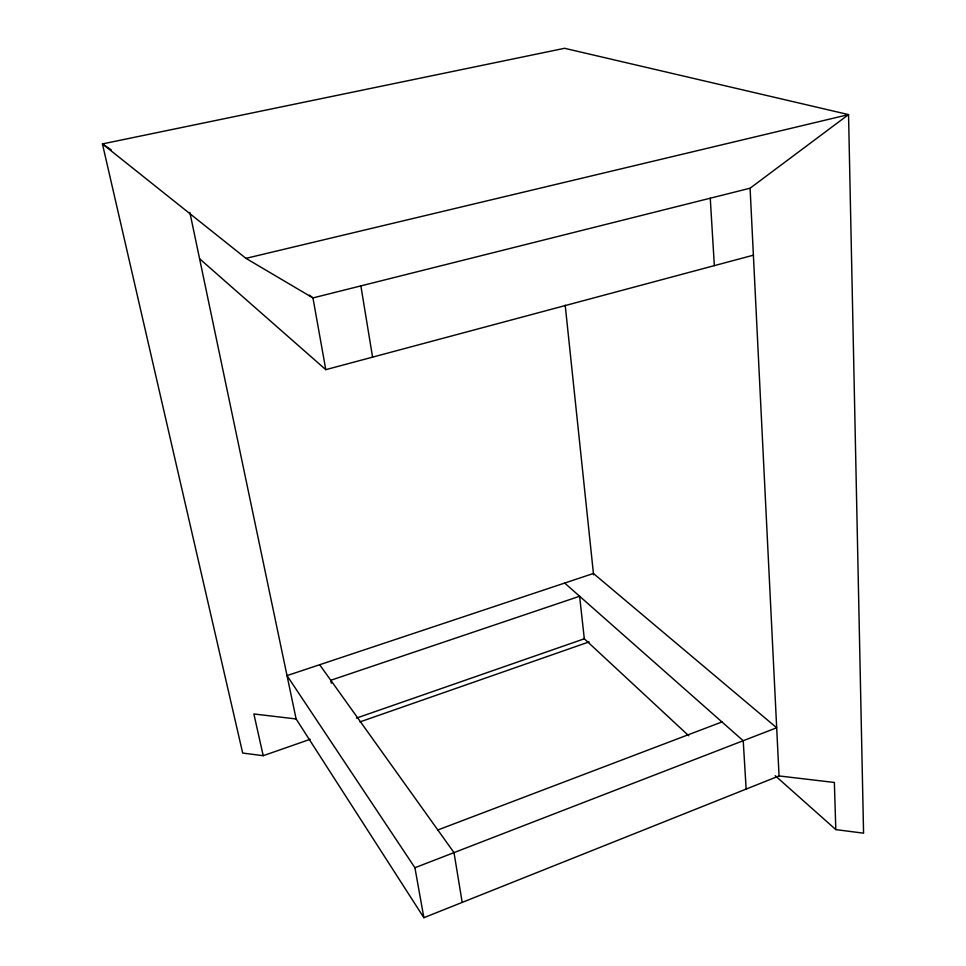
<?xml version="1.0" encoding="UTF-8"?>
<svg xmlns="http://www.w3.org/2000/svg" width="966" height="966" viewBox="0 0 966 966"><rect width="100%" height="100%" fill="white"/><g stroke="black" fill="none" stroke-linecap="round" stroke-linejoin="round"><path stroke-width="1.45" d="M245.956 258.357L848.546 114.592L564.591 48.3L102.432 143.922L245.956 258.357L312.948 297.926L750.087 188.213L848.546 114.592L863.568 833.187L835.807 829.601L775.203 775.698M189.867 212.46L296.115 718.958L423.869 917.7L779.055 775.94L834.37 782.472L835.807 829.601M414.921 867.734L776.676 727.772L593.426 573.478L287.023 675.608L414.921 867.734L423.869 917.7M437.827 829.987L721.952 721.952M356.43 718.112L584.309 638.792L579.612 596.251L330.77 680.269L331.338 683.179M111.187 149.79L102.432 143.922L242.683 753.057L263.211 755.702L310.171 739.304M359.98 721.904L589.115 641.895M199.576 258.743L325.796 369.664L753.383 255.181M296.115 718.958L253.877 713.971L263.211 755.702M309.398 295.173L312.948 297.926L325.796 369.664M564.675 583.066L743.216 740.729L746.15 789.077M583.85 638.357L688.734 735.754M319.661 664.729L454.008 852.616L462.183 902.401M360.873 285.9L372.574 357.142M565.195 305.208L593.571 574.842M710.252 198.211L714.345 265.638M750.087 188.213L779.055 775.94"/></g></svg>
